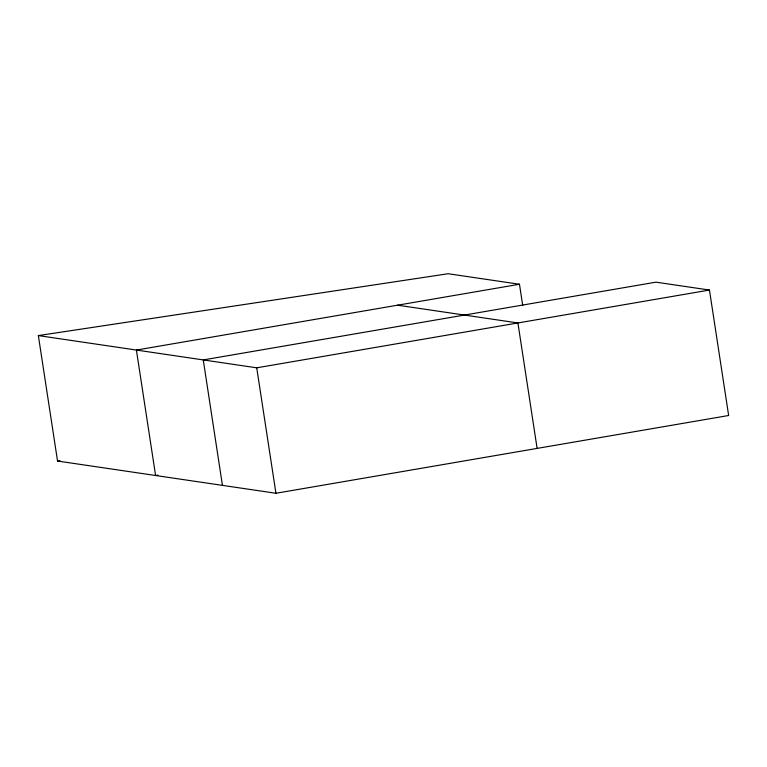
<?xml version="1.0" encoding="UTF-8"?>
<svg xmlns="http://www.w3.org/2000/svg" width="767" height="767" viewBox="0 0 767 767"><rect width="100%" height="100%" fill="white"/><g stroke="black" fill="none" stroke-linecap="round" stroke-linejoin="round"><path stroke-width="1.15" d="M522.73 305.554L519.47 284.25L136.401 350.059L155.596 475.511L157.954 475.109M38.35 335.582L256.734 367.815L709.456 290.051L728.65 415.503L275.938 493.267L57.544 461.034L38.35 335.582L448.158 273.733L519.47 284.25M57.544 461.034L59.912 460.679M709.456 290.051L655.967 282.16L203.255 359.924L222.449 485.377M397.584 305.189L517.917 322.955L537.121 448.407M256.734 367.815L275.938 493.267"/></g></svg>
